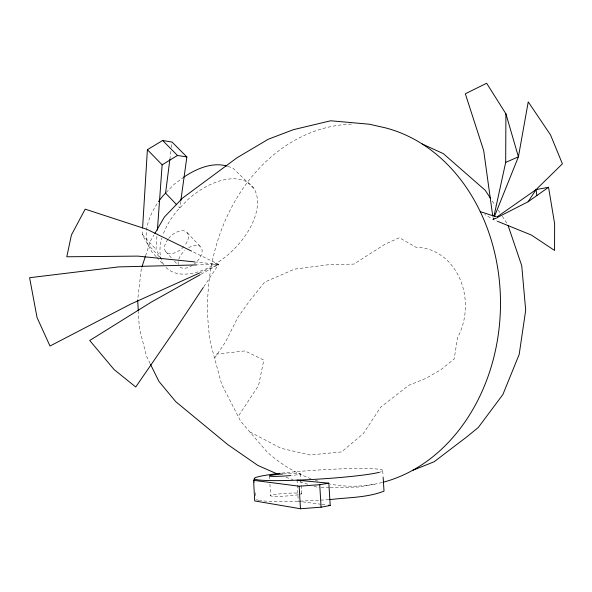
<?xml version="1.0" encoding="UTF-8"?>
<svg xmlns="http://www.w3.org/2000/svg" width="592" height="592" viewBox="0 0 592 592"><rect width="100%" height="100%" fill="white"/><g stroke="black" fill="none" stroke-linecap="round" stroke-linejoin="round"><path stroke-width="0.44" stroke-dasharray="2.96 2.22" d="M156.162 256.639L151.848 251.903L142.206 234.388L142.487 229.785M161.054 258.748L155.999 249.439L157.132 233.81M141.31 268.775L137.662 300.107M169.867 159.403L170.91 151.197M171.377 147.549L172.072 142.08M180.686 201.606L179.798 207.992L177.326 205.402M493.61 217.782L493.225 219.565L496.607 220.942M145.565 255.833L150.39 241.166L153.994 234.957M493.906 217.871L493.225 219.565L484.811 214.422M178.747 259.2L180.153 256.181A14.482 8.192 -42.5 0 1 184.896 250.468M238.887 415.377L258.586 385.451L263.795 360.099L244.97 350.93L215.318 354.268M203.84 286.669L218.677 264.35L192.326 251.482M214.585 358.138L225.345 342.206L238.221 316.705L249.698 300.81L264.617 282.132L294.572 269.145L329.729 264.565L353.853 264.099L384.874 244.296L399.363 237.718L416.346 247.434A58.778 49.432 -88.8 0 1 459.473 277.914A58.778 49.432 -88.8 0 1 457.512 337.721L454.197 358.937L441.003 369.608L426.129 378.251L408.835 385.303L380.774 407.052L363.325 433.61L341.532 451.925L309.956 454.974L280.934 448.262L249.868 431.938M166.174 192.511L173.967 184.46L182.854 177.837M495.415 218.048L493.225 219.565L492.847 216.85M201.088 274.207L218.677 264.35L195.723 262.012M495.659 218.322L493.225 219.565L497.125 218.204M199.415 273.053L218.677 264.35L197.565 264.89M374.366 484.197L358.182 487.031L330.121 487.593M328.863 499.7L294.18 501.454A64.506 5.587 -3.6 0 1 259.969 500.506M321.071 487.771L329.219 487.608M321.079 504.273L298.279 501.298L297.103 481.074M321.989 504.391L326.547 504.983M285.966 477.367L292.973 479.564M299.981 481.762L309.623 484.781M314.004 486.158L319.258 487.808M227.942 166.382L232.974 168.143L253.768 188.352M187.272 232.737L200.999 247.234M165.812 251.763L171.969 258.445M174.433 261.124L177.511 264.461M142.206 234.388L155.999 249.439M159.189 256.713L147.378 243.786A58.638 34.403 -43.6 0 1 157.953 202.486M156.784 257.313L163.57 264.757M492.255 200.991L495.267 205.572M498.272 210.153L500.277 213.209M502.282 216.265L506.796 223.14M150.131 363.584L146.55 356.303L139.32 328.049L138.358 311.829M382.728 470.936L383.076 476.449M300.462 473.792L300.773 479.18M300.825 480.075L301.091 484.559M301.143 485.462L301.617 493.536M269.486 476.005L269.693 479.609M269.945 484.108L270.603 495.815M254.597 479.831L254.804 483.516M255.315 492.729L255.566 497.332M382.24 482.465A181.108 146.446 -88.6 0 1 330.388 484.13M317.956 481.081A181.108 146.446 -88.6 0 1 315.321 480.26M310.985 478.758A181.108 146.446 -88.6 0 1 266.962 451.844L240.692 421.267L221.608 384.193L210.471 342.894A181.108 146.446 -88.6 0 1 353.254 124.054M188.693 247.693A14.482 8.192 -42.5 0 1 201.82 248.751A14.482 8.192 -42.5 0 1 194.235 264.047M192.43 265.342A14.482 8.192 -42.5 0 1 179.361 266.467M178.34 264.528A14.482 8.192 -42.5 0 1 178.518 259.932M168.55 238.487A14.349 8.318 -42.4 0 1 185.474 231.339A14.349 8.318 -42.4 0 1 184.401 245.909M183.801 246.605A14.349 8.318 -42.4 0 1 167.506 253.028A14.349 8.318 -42.4 0 1 167.98 239.212M166.019 267.436A59.2 33.907 -43.7 0 0 231.317 251.785A59.2 33.907 -43.7 0 0 252.555 186.702A59.2 33.907 -43.7 0 0 188.278 199.238L177.097 210.782A59.2 33.907 -43.7 0 0 162.711 235.535M163.792 264.661A59.2 33.907 -43.7 0 1 161.89 238.095M300.618 493.262A15.629 1.325 -3.7 0 1 300.455 494.29M298.361 494.727A15.629 1.325 -3.7 0 1 275.672 496.355A15.629 1.325 -3.7 0 1 275.273 494.438A15.629 1.325 -3.7 0 1 298.013 493.062M283.383 473.94A15.607 1.08 -3.7 0 1 299.996 473.659A15.607 1.08 -3.7 0 1 291.597 475.465M281.844 473.112A64.417 4.544 -3.6 0 1 357.672 468.516A64.417 4.544 -3.6 0 1 379.169 472.327M259.296 500.395A64.506 5.587 -3.6 0 1 256.033 499.448"/><path stroke-width="0.89" d="M494.002 215.991L505.686 162.393L505.916 113.834L486.631 83.25L465.327 93.78L483.708 150.657L492.722 215.939M142.598 227.942L147.393 149.695L162.645 140.489L172.072 142.08L186.872 156.947L180.812 200.695M157.398 230.133L162.141 164.842L147.393 149.695M158.464 201.739A58.638 34.403 -43.6 0 1 162.896 195.893L165.575 193.133L169.867 159.403M141.873 267.051L145.284 256.699M494.586 216.176L518.414 156.828L528.234 101.883L550.508 134.88L562.4 163.829L536.063 189.625L496.88 217.042L480.216 211.618M154.897 233.403L164.354 217.101L182.491 198.128L237.022 157.761L268.265 139.231L293.432 129.655L330.713 120.775L369.327 124.216L385.244 127.813A181.108 146.446 -88.6 0 1 500.492 304.628A181.108 146.446 -88.6 0 1 383.12 482.236M497.28 217.493L528.123 201.746L536.063 189.625L548.547 187.264L554.63 223.806L554.571 250.438L531.342 235.031L497.458 221.282M203.33 287.438L176.727 327.45L135.738 387.005L114.071 369.534L89.725 340.496L151.515 301.972L200.288 274.651M297.043 480.149L328.849 483.183L330.195 505.464L321.079 507.189L300.47 508.75L254.715 500.936L253.576 480.349L254.545 478.906M183.594 177.282C195.982 168.935 212.054 161.727 227.106 166.086M528.123 201.746L548.547 187.264M162.141 164.842L177.482 155.467L186.872 156.947M199.415 273.053L130.758 304.066L49.987 346.031L37.037 317.512L29.6 277.715L118.615 266.911L196.64 264.913M505.686 162.393L518.414 156.828L505.916 113.834M412.358 470.492L434.128 461.767L466.925 436.778L478.299 427.468L502.874 394.553L519.191 354.393L525.689 310.215L521.744 265.734L508.091 225.537M253.576 480.349L299.152 486.195L319.732 484.693L328.849 483.183M329.759 499.626C347.815 497.384 366.899 497.82 384.023 491.16L383.135 477.367M194.805 261.916L137.892 256.114L66.792 256.773L71.44 234.95L85.181 209.154L147.038 229.363L191.505 251.082M328.368 505.228L330.195 505.464M276.716 473.733L257.838 465.408L227.75 444.585L175.772 401.679L158.9 381.374L150.531 364.391M422.177 143.982L443.312 153.624L485.24 190.298L490.25 197.935M162.645 140.489L177.482 155.467M165.575 193.133L176.705 204.758M536.063 189.625L536.855 195.552M319.732 484.693L321.079 507.189M137.662 300.107L138.306 310.926M299.152 486.195L300.47 508.75M290.657 475.554A15.607 1.08 -3.7 0 1 269.959 476.153A15.607 1.08 -3.7 0 1 282.591 474M379.169 472.327A64.417 4.544 -3.6 0 1 309.927 479.609L292.951 480.327A64.417 4.544 -3.6 0 1 280.038 473.311"/></g></svg>
